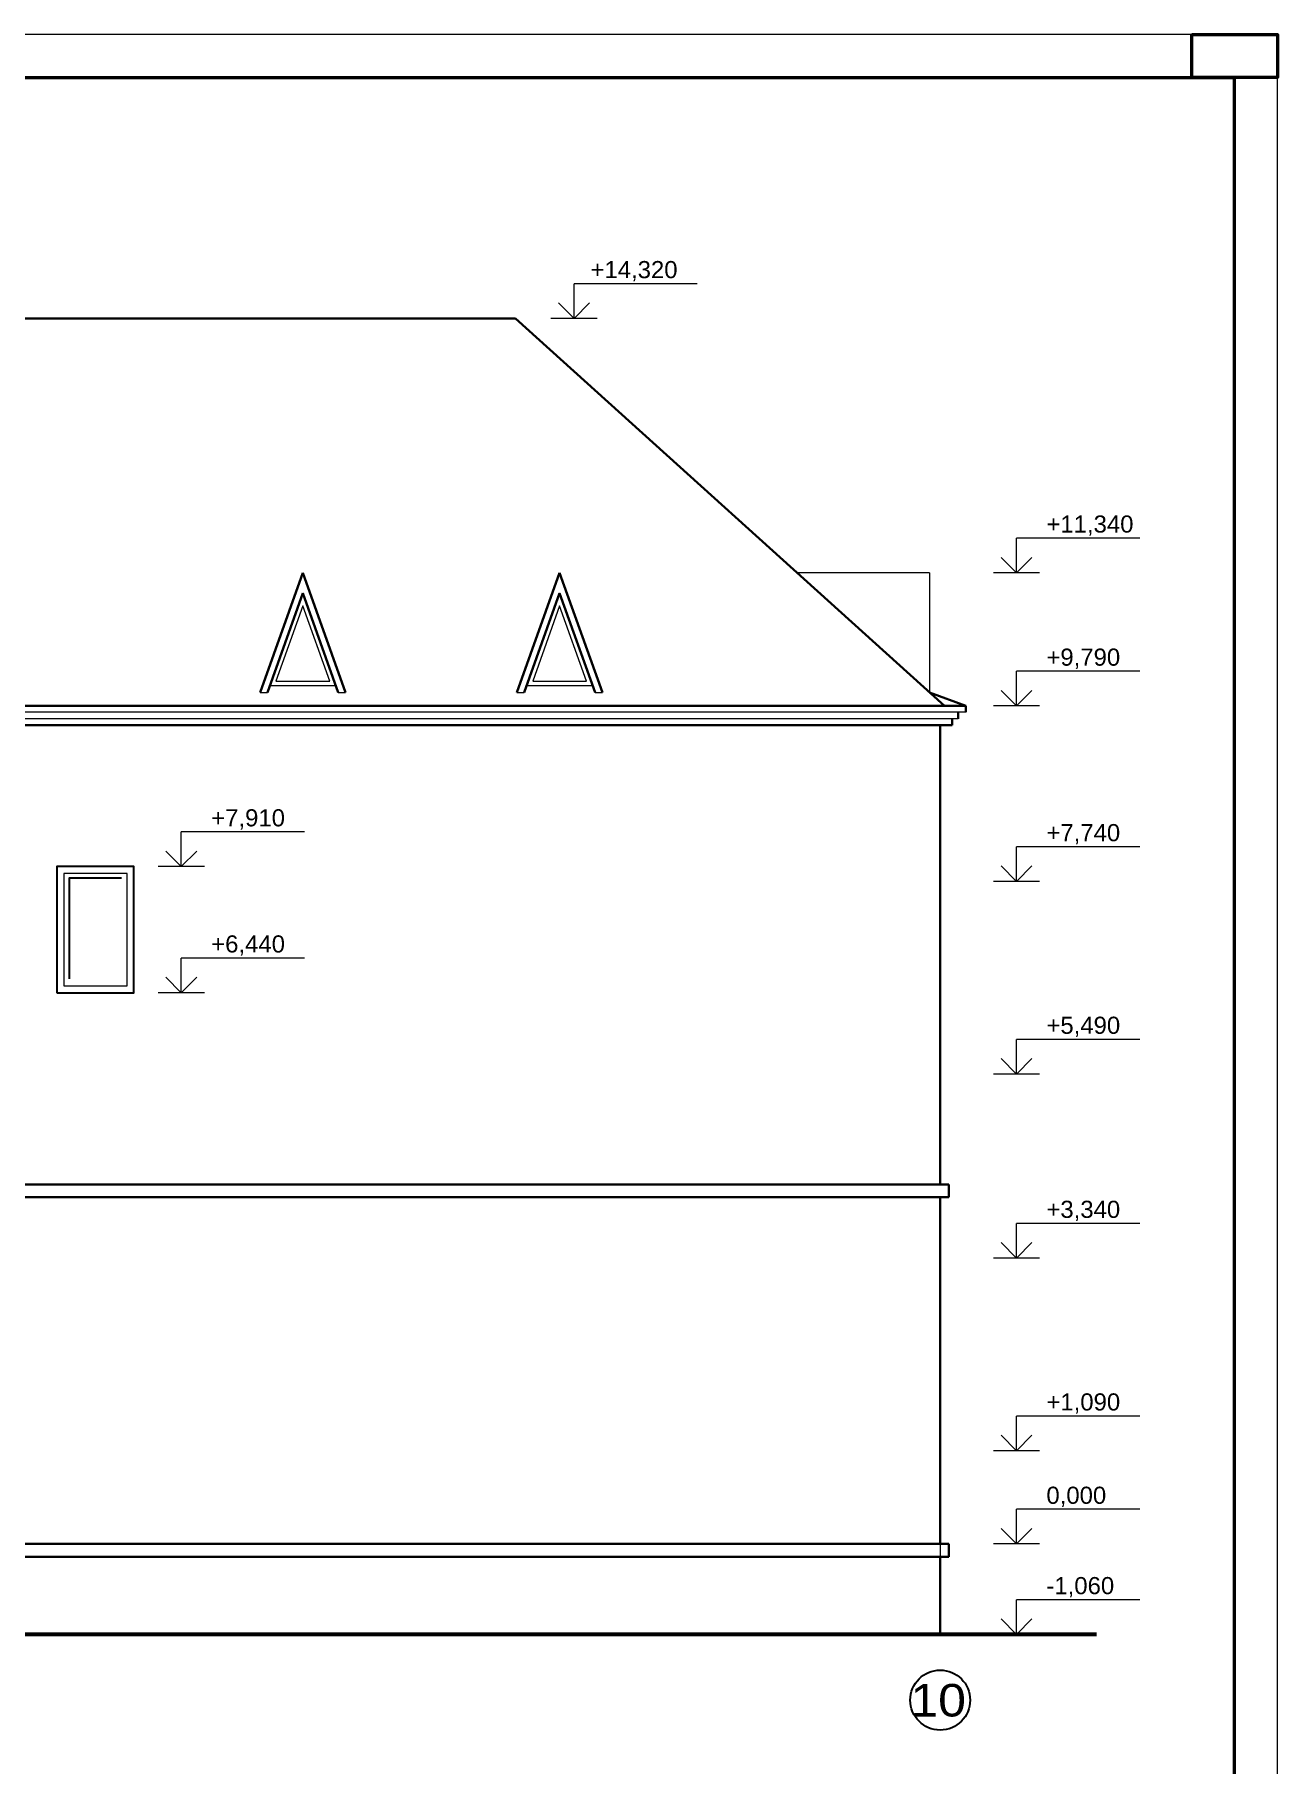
# Model space of a CAD drawing. Header units: millimetres. Extents: x 752233 to 2620908, y -654617 to -58944.
# Drawn here: x 1378793 to 1393313, y -292819 to -272613 of the extents above; entities that cross this region are included whole.
import ezdxf

# ---------------------------------------------------------------- set-up
doc = ezdxf.new("R2010")
doc.units = ezdxf.units.MM
doc.header["$LTSCALE"] = 90
doc.linetypes.add('DASHDOT', pattern=[25.4, 12.7, -6.35, 0, -6.35])
doc.layers.get('0').update_dxf_attribs({"lineweight": 15})
doc.styles.add('ar40', font='ar.shx', dxfattribs={"width": 0.8})
doc.styles.add('style2', font='ARIAL.TTF')

# ---------------------------------------------------------------- blocks, each defined once
blk = doc.blocks.new('otmet_tl')
at = {"color": 0, "linetype": 'ByBlock'}
for p, q in [((-16, 4.5), (0, 4.5)), ((0, 0), (0, 4.5)), ((-3, 0), (3, 0)), ((0, 0), (-2, 2)), ((2, 2), (0, 0))]:
    blk.add_line(p, q, dxfattribs=at)
at = {"color": 0, "linetype": 'ByBlock', "style": 'ar40', "width": 0.9}
blk.add_attdef('OTM', (-12.9, 5.7), '', height=2, dxfattribs=at)

msp = doc.modelspace()

# ---------------------------------------------------------------- linework, layer by layer
at = {"color": 250, "linetype": 'ByBlock', "ltscale": 4}
for p, q in [((1393313.3, -272613.1), (1306957.9, -272613.1)), ((1393313.3, -312763.1), (1393313.3, -272613.1))]:
    msp.add_line(p, q, dxfattribs=at)
at = {"color": 7, "lineweight": 50}
for p in [(1308957.9, -273113.1), (1392813.3, -312263.1)]:
    msp.add_line(p, (1392813.3, -273113.1), dxfattribs=at)
at = {"color": 250, "lineweight": 35}
for p, q in [((1384413.4, -275927.7), (1372097.9, -275927.7)), ((1384413.4, -275927.7), (1389424.5, -280454.6)), ((1381927.5, -278899.7), (1381428, -280297.3)), ((1381927.5, -278899.7), (1382427, -280297.3)), ((1384927.5, -278899.7), (1384428, -280297.3)), ((1384927.5, -278899.7), (1385427, -280297.3)), ((1381927.5, -279137.5), (1381513, -280297.3)), ((1381927.5, -279137.5), (1382342, -280297.3)), ((1384927.5, -279137.5), (1384513, -280297.3)), ((1384927.5, -279137.5), (1385342, -280297.3)), ((1389673.4, -280454.6), (1356983.4, -280454.6)), ((1389673.4, -280454.6), (1389250.4, -280297.3)), ((1389673.4, -280529.6), (1389673.4, -280454.6)), ((1389513.4, -280679.6), (1389513.4, -280604.6)), ((1389583.4, -280604.6), (1389583.4, -280529.6)), ((1389513.4, -280679.6), (1357143.4, -280679.6)), ((1389373.4, -286044.6), (1389373.4, -280679.6)), ((1389473.4, -286044.6), (1370882.9, -286044.6)), ((1389473.4, -286194.6), (1389473.4, -286044.6)), ((1389473.4, -286194.6), (1370882.9, -286194.6)), ((1389373.4, -290244.6), (1389373.4, -286194.6)), ((1389473.4, -290244.6), (1349983.4, -290244.6)), ((1389473.4, -290394.6), (1389473.4, -290244.6)), ((1389473.4, -290394.6), (1349983.4, -290394.6)), ((1389373.4, -290394.6), (1389373.4, -291300.2))]:
    msp.add_line(p, q, dxfattribs=at)
at = {"color": 250, "lineweight": 15}
for p, q in [((1389250.4, -278899.7), (1387703.4, -278899.7)), ((1389250.4, -278899.7), (1389250.4, -280297.3)), ((1381428, -280297.3), (1381513, -280297.3)), ((1382342, -280297.3), (1382427, -280297.3)), ((1384428, -280297.3), (1384513, -280297.3)), ((1385342, -280297.3), (1385427, -280297.3)), ((1389673.4, -280529.6), (1356983.4, -280529.6)), ((1389583.4, -280604.6), (1357073.4, -280604.6))]:
    msp.add_line(p, q, dxfattribs=at)
at = {"color": 1, "linetype": 'DASHDOT', "ltscale": 0.9}
msp.add_line((1389373.4, -290241.8), (1389373.4, -291717.8), dxfattribs=at)
at = {"color": 250, "lineweight": 60}
msp.add_line((1391199.6, -291300.2), (1309795.2, -291300.2), dxfattribs=at)
at = {"color": 7, "lineweight": 50}
msp.add_lwpolyline([(1392313.3, -272613.1), (1393313.3, -272613.1), (1393313.3, -273113.1), (1392313.3, -273113.1), (1392313.3, -272613.1)], dxfattribs=at)
at = {"color": 250, "lineweight": 15}
for points in [[(1381542.4, -280214.9), (1382312.6, -280214.9), (1381927.5, -279137.5), (1381927.5, -279137.5)], [(1384542.4, -280214.9), (1385312.6, -280214.9), (1384927.5, -279137.5), (1384927.5, -279137.5)], [(1381613.4, -280164.9), (1382241.6, -280164.9), (1381927.5, -279286)], [(1384613.4, -280164.9), (1385241.6, -280164.9), (1384927.5, -279286)], [(1379133.4, -283724.6), (1379873.4, -283724.6), (1379873.4, -282411.4), (1379133.4, -282411.4)]]:
    msp.add_lwpolyline(points, close=True, dxfattribs=at)
at = {"color": 250, "lineweight": 30}
msp.add_lwpolyline([(1379053.4, -283804.6), (1379953.4, -283804.6), (1379953.4, -282331.4), (1379053.4, -282331.4)], close=True, dxfattribs=at)
msp.add_lwpolyline([(1379809.4, -282468.5), (1379196.1, -282468.5), (1379196.1, -283641.7)], dxfattribs=at)
at = {"color": 7, "lineweight": 30, "ltscale": 2}
msp.add_circle((1389373.6, -292067.8), 350, dxfattribs=at)

# ---------------------------------------------------------------- block references
at = {"color": 5, "lineweight": 20, "ltscale": 0.9}
ref = msp.add_blockref('otmet_tl', (1385095.4, -275927.7), dxfattribs=dict(at, xscale=-90, yscale=90, zscale=200))
ref.add_attrib('OTM', '+14,320', (1385287.6, -275458.2), dxfattribs={"color": 0, "linetype": 'ByBlock', "height": 200, "style": 'style2'})
ref = msp.add_blockref('otmet_tl', (1390265.4, -278899.7), dxfattribs=dict(at, xscale=-90, yscale=90, zscale=200))
ref.add_attrib('OTM', '+11,340', (1390614.3, -278430.3), dxfattribs={"color": 0, "linetype": 'ByBlock', "height": 200, "style": 'style2'})
ref = msp.add_blockref('otmet_tl', (1390265.4, -280454.6), dxfattribs=dict(at, xscale=-90, yscale=90, zscale=200))
ref.add_attrib('OTM', '+9,790', (1390614.3, -279985.1), dxfattribs={"color": 0, "linetype": 'ByBlock', "height": 200, "style": 'style2'})
ref = msp.add_blockref('otmet_tl', (1380507.6, -282331.4), dxfattribs=dict(at, xscale=-90, yscale=90, zscale=200))
ref.add_attrib('OTM', '+7,910', (1380856.5, -281861.9), dxfattribs={"color": 0, "linetype": 'ByBlock', "height": 200, "style": 'style2'})
ref = msp.add_blockref('otmet_tl', (1390265.4, -282504.6), dxfattribs=dict(at, xscale=-90, yscale=90, zscale=200))
ref.add_attrib('OTM', '+7,740', (1390614.3, -282035.1), dxfattribs={"color": 0, "linetype": 'ByBlock', "height": 200, "style": 'style2'})
ref = msp.add_blockref('otmet_tl', (1380507.6, -283804.6), dxfattribs=dict(at, xscale=-90, yscale=90, zscale=200))
ref.add_attrib('OTM', '+6,440', (1380856.5, -283335.1), dxfattribs={"color": 0, "linetype": 'ByBlock', "height": 200, "style": 'style2'})
ref = msp.add_blockref('otmet_tl', (1390265.4, -284754.6), dxfattribs=dict(at, xscale=-90, yscale=90, zscale=200))
ref.add_attrib('OTM', '+5,490', (1390614.3, -284285.1), dxfattribs={"color": 0, "linetype": 'ByBlock', "height": 200, "style": 'style2'})
ref = msp.add_blockref('otmet_tl', (1390265.4, -286904.6), dxfattribs=dict(at, xscale=-90, yscale=90, zscale=200))
ref.add_attrib('OTM', '+3,340', (1390614.3, -286435.1), dxfattribs={"color": 0, "linetype": 'ByBlock', "height": 200, "style": 'style2'})
ref = msp.add_blockref('otmet_tl', (1390265.4, -289154.6), dxfattribs=dict(at, xscale=-90, yscale=90, zscale=200))
ref.add_attrib('OTM', '+1,090', (1390614.3, -288685.1), dxfattribs={"color": 0, "linetype": 'ByBlock', "height": 200, "style": 'style2'})
ref = msp.add_blockref('otmet_tl', (1390265.4, -290244.6), dxfattribs=dict(at, xscale=-90, yscale=90, zscale=200))
ref.add_attrib('OTM', '0,000', (1390614.3, -289775.1), dxfattribs={"color": 0, "linetype": 'ByBlock', "height": 200, "style": 'style2'})
ref = msp.add_blockref('otmet_tl', (1390265.4, -291300.2), dxfattribs=dict(at, xscale=-90, yscale=90, zscale=200))
ref.add_attrib('OTM', '-1,060', (1390614.3, -290830.7), dxfattribs={"color": 0, "linetype": 'ByBlock', "height": 200, "style": 'style2'})

# ---------------------------------------------------------------- texts
at = {"color": 7, "linetype": 'Continuous', "style": 'style2', "width": 1.1}
msp.add_text('10', height=380, dxfattribs=at).set_placement((1389025.1, -292259.7))

doc.saveas('drawing.dxf')
